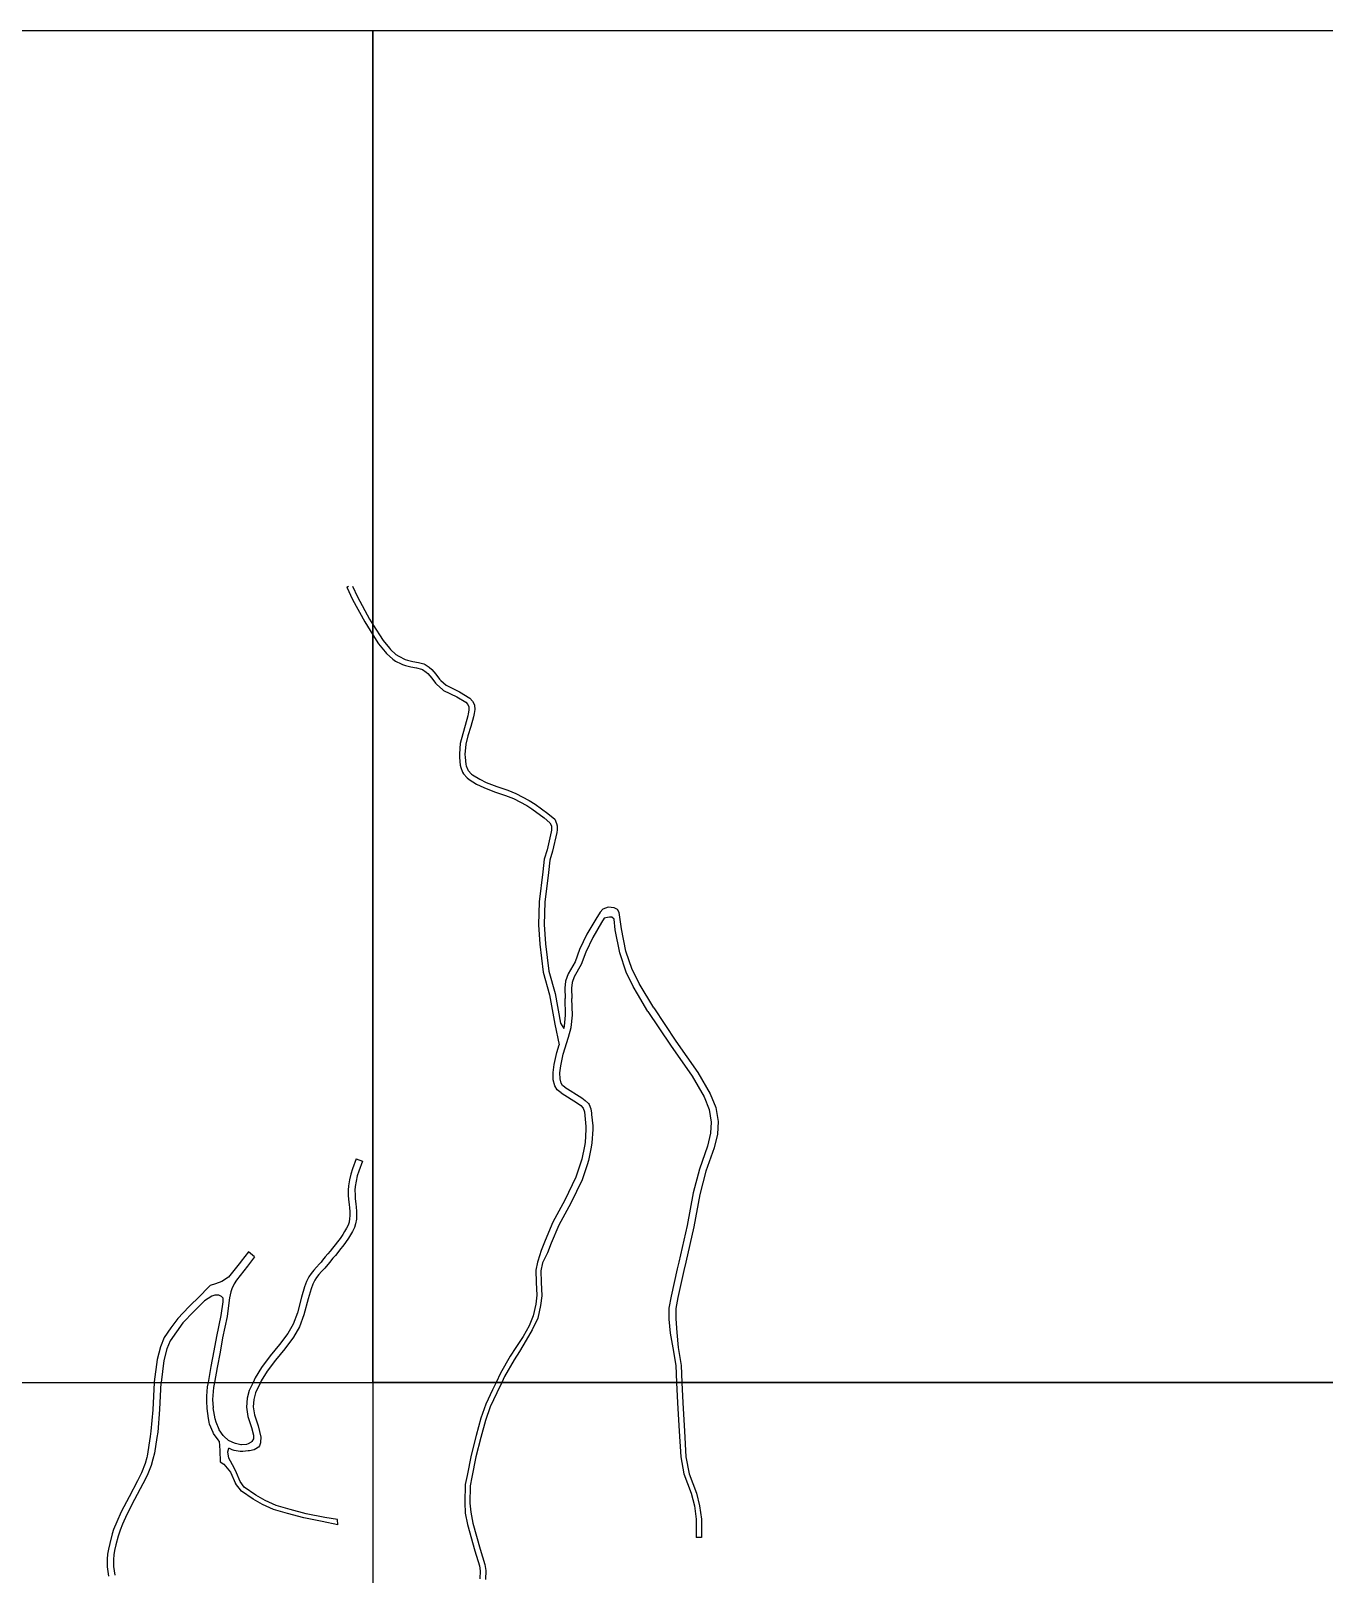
# Model space of a CAD drawing. Header units: metres. Extents: x -4000 to -800, y -99000 to -96000.
# Drawn here: x -3352 to -2778, y -97885 to -97200 of the extents above; entities that cross this region are included whole.
import ezdxf

# ---------------------------------------------------------------- set-up
doc = ezdxf.new("R2010")
doc.units = ezdxf.units.M
doc.header["$LTSCALE"] = 2.5
doc.layers.add('図郭', color=7, linetype='Continuous')
doc.layers.add('道路', color=7, linetype='Continuous')

msp = doc.modelspace()

# ---------------------------------------------------------------- linework, layer by layer
at = {"layer": '図郭'}
for points in [[(-4000, -97800), (-3200, -97800), (-3200, -97200), (-4000, -97200)], [(-3200, -97800), (-2400, -97800), (-2400, -97200), (-3200, -97200)], [(-4000, -97800), (-3200, -97800), (-3200, -98400), (-4000, -98400)], [(-3200, -98400), (-2400, -98400), (-2400, -97800), (-3200, -97800)]]:
    msp.add_lwpolyline(points, close=True, dxfattribs=at)
at = {"layer": '道路'}
for points in [[(-3211.64, -97446.9), (-3210.92, -97446.57)], [(-3211.64, -97446.9), (-3209.13, -97452.37), (-3203.64, -97462.38), (-3200, -97468.19)], [(-3209.05, -97446.57), (-3206.9, -97451.25), (-3201.48, -97461.11), (-3200, -97463.48)], [(-3200, -97463.48), (-3195.5, -97470.66), (-3192.69, -97474.1), (-3192.16, -97474.65), (-3189.78, -97476.8), (-3188.59, -97477.64), (-3185.75, -97479.04), (-3184.73, -97479.41), (-3182.32, -97479.97), (-3179.85, -97480.36), (-3177.46, -97480.97), (-3176.84, -97481.23), (-3175.04, -97482.44), (-3173.91, -97483.49), (-3172.15, -97485.61), (-3170.49, -97487.82), (-3169.89, -97488.47), (-3167.56, -97490.46), (-3167.26, -97490.66), (-3161.57, -97493.4), (-3156.99, -97496.17), (-3155.76, -97497.54), (-3154.92, -97499.14), (-3154.85, -97499.39), (-3154.75, -97501.21), (-3155.07, -97503.06), (-3155.38, -97504.49), (-3156.48, -97508.76), (-3157.81, -97512.98), (-3158.74, -97516.72), (-3159.14, -97521.19), (-3159.12, -97522.47), (-3158.71, -97525.69), (-3158.55, -97526.29), (-3157.87, -97528.04), (-3157.67, -97528.36), (-3156.23, -97529.93), (-3155.74, -97530.32), (-3152.62, -97532.25), (-3149.68, -97533.68), (-3144.95, -97535.51), (-3140.13, -97537.14), (-3136.62, -97538.52), (-3130.6, -97541.68), (-3128.05, -97543.25), (-3122.38, -97547.42), (-3119.3, -97550.03), (-3118.44, -97551.86), (-3118.22, -97552.88), (-3118.24, -97554.73), (-3118.4, -97555.88), (-3120.22, -97564.18), (-3121.5, -97568.22), (-3122.02, -97573.6), (-3123.66, -97586.86), (-3123.95, -97596.78), (-3123.45, -97605.26), (-3121.92, -97617.42), (-3119.16, -97627.38), (-3116.8, -97640.52), (-3115.19, -97642.85)], [(-3200, -97468.19), (-3197.53, -97472.14), (-3194.63, -97475.7), (-3193.93, -97476.42), (-3191.13, -97478.92), (-3189.94, -97479.77), (-3187.49, -97481.03), (-3186.9, -97481.29), (-3185.54, -97481.79), (-3183.17, -97482.34), (-3180.75, -97482.72), (-3178.41, -97483.34), (-3177.94, -97483.54), (-3176.36, -97484.64), (-3175.67, -97485.29), (-3173.92, -97487.4), (-3172.26, -97489.6), (-3171.68, -97490.24), (-3169.18, -97492.4), (-3168.62, -97492.78), (-3162.76, -97495.6), (-3158.76, -97498.02), (-3157.83, -97499.12), (-3157.43, -97500.02), (-3157.37, -97501.64), (-3157.68, -97503.27), (-3157.84, -97504.03), (-3161.22, -97516.3), (-3161.65, -97520.97), (-3161.63, -97522.57), (-3161.22, -97526.02), (-3160.98, -97526.98), (-3160.22, -97529.04), (-3159.79, -97529.79), (-3158.16, -97531.6), (-3157.26, -97532.33), (-3154.04, -97534.35), (-3150.73, -97535.95), (-3146, -97537.79), (-3141.18, -97539.41), (-3137.66, -97540.8), (-3131.75, -97543.91), (-3129.4, -97545.36), (-3123.94, -97549.38), (-3121.41, -97551.52), (-3120.8, -97552.98), (-3120.74, -97553.26), (-3120.79, -97554.88), (-3120.88, -97555.53), (-3122.64, -97563.54), (-3123.96, -97567.72), (-3124.51, -97573.32), (-3126.15, -97586.67), (-3126.45, -97596.81), (-3125.94, -97605.49), (-3124.38, -97617.91), (-3121.6, -97627.93), (-3119.25, -97641), (-3117.3, -97650.1)], [(-3075.36, -97633.76), (-3081.84, -97622.88), (-3082.59, -97621.35), (-3084.84, -97616.74), (-3087.65, -97608.61), (-3089.7, -97598.7), (-3090.72, -97591.33), (-3091.37, -97590.01), (-3092.88, -97589.25), (-3095.62, -97589.05), (-3097.89, -97589.89), (-3099.12, -97591.3), (-3101.01, -97594.32), (-3105.09, -97601.01), (-3108.23, -97607.8), (-3110.22, -97613.26), (-3113.36, -97618.64), (-3114.5, -97621.84), (-3114.88, -97624.96), (-3114.72, -97629.64)], [(-3077.94, -97635.29), (-3082.59, -97627.49), (-3084.48, -97624.31), (-3087.62, -97617.89), (-3090.37, -97609.31), (-3092.43, -97599.04), (-3092.96, -97594.38), (-3093.9, -97593.5), (-3094.98, -97593.43), (-3095.93, -97593.56), (-3097.28, -97593.96), (-3098.46, -97595.89), (-3102.44, -97602.42), (-3105.45, -97608.94), (-3107.5, -97614.55), (-3110.62, -97619.9), (-3111.56, -97622.54), (-3111.87, -97625.05), (-3111.73, -97629.54)], [(-3114.8, -97668.94), (-3115.79, -97668.25), (-3116.48, -97667.15), (-3116.94, -97665.28), (-3117.01, -97662.64), (-3116.57, -97659.4), (-3115.48, -97654.28), (-3113.12, -97646.8), (-3111.99, -97642.44), (-3111.46, -97637.01), (-3111.73, -97629.54)], [(-3115.19, -97642.85), (-3114.95, -97641.91), (-3114.46, -97636.91), (-3114.72, -97629.64)], [(-3077.94, -97635.29), (-3067.95, -97650.26), (-3058.26, -97664.09), (-3052.95, -97673.19), (-3050.69, -97678.8), (-3049.77, -97684.41), (-3050.06, -97689.35), (-3051.41, -97695.08), (-3055.04, -97705.35), (-3057.8, -97715.89), (-3060.47, -97730.3), (-3064.21, -97746.56)], [(-3075.36, -97633.76), (-3065.46, -97648.58), (-3055.73, -97662.47), (-3050.24, -97671.87), (-3047.79, -97677.99), (-3046.76, -97684.25), (-3047.08, -97689.78), (-3048.53, -97695.93), (-3052.17, -97706.24), (-3054.87, -97716.54), (-3057.53, -97730.91), (-3061.13, -97746.56)], [(-3116.39, -97671.49), (-3118.15, -97670.13), (-3119.28, -97668.33), (-3119.93, -97665.69), (-3120.01, -97662.48), (-3119.53, -97658.89), (-3118.38, -97653.51), (-3117.3, -97650.1)], [(-3114.8, -97668.94), (-3107.28, -97673.63), (-3105.71, -97674.83), (-3104.33, -97676.21), (-3104, -97676.7), (-3103.32, -97678.5), (-3102.99, -97680.43), (-3102.9, -97681.03), (-3102.44, -97686.13), (-3102.43, -97687.71), (-3102.84, -97693.7), (-3103.1, -97695.54), (-3104.37, -97701.5), (-3104.89, -97703.42), (-3107.12, -97710.07), (-3112.16, -97720.41), (-3117.44, -97730.16), (-3120.83, -97738.23), (-3122.54, -97742.5)], [(-3116.39, -97671.49), (-3109.12, -97676.02), (-3107.77, -97677.06), (-3106.69, -97678.29), (-3106.13, -97679.85), (-3105.87, -97681.51), (-3105.45, -97686.42), (-3105.44, -97687.69), (-3105.85, -97693.5), (-3106.08, -97695.08), (-3107.32, -97700.9), (-3107.78, -97702.61), (-3109.9, -97708.93), (-3114.82, -97719.03), (-3120.15, -97728.87), (-3123.6, -97737.07), (-3125.32, -97741.38)], [(-3207.43, -97700.75), (-3209.05, -97705.18), (-3209.85, -97707.53), (-3210.47, -97710.13), (-3210.9, -97712.71), (-3210.99, -97714.63), (-3210.98, -97716.91), (-3210.82, -97718.75), (-3210.58, -97720.97), (-3210.43, -97722.49), (-3210.32, -97724.16), (-3210.3, -97726.06), (-3210.37, -97727.26), (-3210.63, -97728.83), (-3211.06, -97730.14), (-3211.79, -97731.59), (-3212.6, -97732.98), (-3213.46, -97734.32), (-3214.64, -97736.16), (-3215.8, -97737.64), (-3216.79, -97738.95), (-3217.92, -97740.41), (-3219, -97741.73), (-3220.03, -97742.96), (-3221.2, -97744.28), (-3222.44, -97745.81), (-3223.05, -97746.56)], [(-3204.61, -97701.78), (-3206.22, -97706.18), (-3206.97, -97708.36), (-3207.53, -97710.72), (-3207.91, -97713.03), (-3207.99, -97714.69), (-3207.98, -97716.78), (-3207.84, -97718.46), (-3207.59, -97720.66), (-3207.44, -97722.25), (-3207.32, -97724.04), (-3207.3, -97726.12), (-3207.38, -97727.6), (-3207.71, -97729.55), (-3208.28, -97731.29), (-3209.15, -97733.02), (-3210.04, -97734.54), (-3210.93, -97735.94), (-3212.19, -97737.9), (-3213.42, -97739.47), (-3214.41, -97740.77), (-3215.57, -97742.28), (-3216.7, -97743.65), (-3217.76, -97744.92), (-3218.91, -97746.22), (-3219.19, -97746.56)], [(-3207.43, -97700.75), (-3204.61, -97701.78)], [(-3255.29, -97742.01), (-3258.5, -97746.2), (-3258.78, -97746.56)], [(-3252.56, -97744.24), (-3255.29, -97742.01)], [(-3252.56, -97744.24), (-3254.34, -97746.56)], [(-3125.32, -97741.38), (-3126.85, -97746.15), (-3126.93, -97746.56)], [(-3122.54, -97742.5), (-3124.54, -97746.56)], [(-3254.34, -97746.56), (-3255.77, -97748.43), (-3260.62, -97754.55), (-3261.7, -97756.2), (-3262.66, -97758.45), (-3263.11, -97759.73), (-3263.7, -97762.51), (-3263.97, -97764.69), (-3264.79, -97770.78), (-3266.75, -97780.15), (-3267.86, -97786.6), (-3269.26, -97793.46), (-3270.39, -97800)], [(-3258.78, -97746.56), (-3264.16, -97753.35), (-3267.09, -97755.26), (-3269.92, -97756.22)], [(-3223.05, -97746.56), (-3223.68, -97747.32), (-3225.09, -97748.83), (-3226.29, -97750.23), (-3227.43, -97751.62), (-3228.45, -97753.11), (-3229.55, -97755.27), (-3230.36, -97757.59), (-3231.76, -97762.22)], [(-3219.19, -97746.56), (-3220.12, -97747.71), (-3221.43, -97749.3), (-3222.85, -97750.83), (-3224, -97752.17), (-3225.04, -97753.42), (-3225.86, -97754.64), (-3226.78, -97756.45), (-3227.51, -97758.52), (-3228.85, -97762.96)], [(-3126.93, -97746.56), (-3127.68, -97750.15), (-3127.47, -97755.65), (-3127.25, -97761.26), (-3127.71, -97765.25), (-3128.92, -97770.38), (-3130.7, -97774.95), (-3133.34, -97779.62), (-3136.64, -97784.48), (-3139.13, -97788.33), (-3143.42, -97795.91), (-3145.36, -97800)], [(-3124.54, -97746.56), (-3124.74, -97746.97), (-3125.49, -97750.54), (-3125.29, -97755.56), (-3125.06, -97761.51), (-3125.56, -97765.91), (-3126.86, -97771.42), (-3129.34, -97776.63), (-3131.97, -97781.27), (-3134.95, -97786.27), (-3137.38, -97790.02), (-3141.57, -97797.43), (-3142.79, -97800)], [(-3064.21, -97746.56), (-3064.92, -97749.64), (-3067.62, -97761.78), (-3068.57, -97766.98), (-3068.59, -97771.92), (-3068.07, -97778.2), (-3066.89, -97784.61)], [(-3061.13, -97746.56), (-3061.99, -97750.3), (-3064.68, -97762.38), (-3065.57, -97767.26), (-3065.59, -97771.81), (-3065.1, -97777.8), (-3064.42, -97784.52)], [(-3269.92, -97756.22), (-3272.23, -97757.05), (-3273.45, -97758.14), (-3276.76, -97761.52), (-3281.71, -97766.42), (-3286.7, -97771.65), (-3289.76, -97775.84), (-3292.69, -97780.14), (-3294.4, -97784.15), (-3295.8, -97789.78), (-3297.12, -97799.68), (-3297.13, -97800)], [(-3273.1, -97800), (-3271.86, -97792.9), (-3270.47, -97786.05), (-3269.36, -97779.59), (-3267.41, -97770.27), (-3266.59, -97764.19), (-3266.59, -97762.57), (-3267.26, -97761.81), (-3268.4, -97761.25), (-3270.21, -97761.26), (-3271.63, -97761.65), (-3274.85, -97763.85), (-3279.57, -97768.52), (-3284.39, -97773.58), (-3287.31, -97777.58), (-3290.05, -97781.58), (-3291.55, -97785.11), (-3292.85, -97790.34), (-3294.13, -97800)], [(-3231.76, -97762.22), (-3233.53, -97769.16), (-3235.41, -97774.11), (-3237.76, -97778.3), (-3241.53, -97783.16), (-3245.69, -97788.22), (-3249.55, -97793.37), (-3252.28, -97797.94), (-3253.25, -97800)], [(-3228.85, -97762.96), (-3230.67, -97770.07), (-3232.68, -97775.38), (-3235.25, -97779.96), (-3239.19, -97785.04), (-3243.33, -97790.07), (-3247.06, -97795.04), (-3249.63, -97799.34), (-3249.94, -97800)], [(-3066.89, -97784.61), (-3065.51, -97792.57), (-3065.18, -97800)], [(-3064.42, -97784.52), (-3063.21, -97792.56), (-3062.87, -97800)], [(-3297.13, -97800), (-3297.77, -97812.21)], [(-3294.13, -97800), (-3294.14, -97800.03), (-3294.85, -97811.99)], [(-3273.58, -97811.52), (-3273.82, -97808.4), (-3273.77, -97806.13), (-3273.43, -97801.93), (-3273.1, -97800)], [(-3270.39, -97800), (-3270.8, -97802.31), (-3271.21, -97807.54), (-3270.93, -97811.3)], [(-3253.25, -97800), (-3254.92, -97803.55), (-3255.94, -97807.07), (-3256.21, -97810.97), (-3255.53, -97815.15), (-3253.89, -97820.08), (-3253.02, -97823.49), (-3253.06, -97824.83), (-3253.11, -97825.01), (-3253.79, -97826.28), (-3254.05, -97826.54), (-3255.35, -97827.26), (-3256.13, -97827.5), (-3258.39, -97827.72), (-3258.7, -97827.7), (-3261.03, -97827.19), (-3261.45, -97827.05), (-3263.86, -97825.9), (-3264.12, -97825.73), (-3266.21, -97823.88), (-3266.5, -97823.55), (-3268.25, -97821.03), (-3268.31, -97820.9), (-3269.61, -97817.66), (-3270.05, -97816.16), (-3270.93, -97811.3)], [(-3249.94, -97800), (-3252.1, -97804.62), (-3252.97, -97807.6), (-3253.19, -97810.83), (-3252.61, -97814.43), (-3251.01, -97819.24), (-3249.78, -97824.35), (-3249.91, -97826.59), (-3249.97, -97826.87), (-3250.44, -97828.18), (-3250.84, -97828.77), (-3251.97, -97829.55), (-3252.74, -97829.87), (-3254.81, -97830.36), (-3255.36, -97830.45), (-3257.79, -97830.74), (-3258.93, -97830.73), (-3261.58, -97830.19), (-3262.47, -97829.89), (-3264.07, -97829.15)], [(-3145.36, -97800), (-3146.89, -97803.24), (-3149.9, -97809.62), (-3152.15, -97815.9), (-3154.2, -97823.6), (-3156.44, -97832.26), (-3158.2, -97841.38), (-3159.04, -97845.38), (-3159.19, -97853.36), (-3159.03, -97858.03)], [(-3142.79, -97800), (-3145.01, -97804.69), (-3147.94, -97810.91), (-3150.1, -97816.93), (-3152.12, -97824.53), (-3154.33, -97833.05), (-3156.07, -97842.11), (-3156.86, -97845.86), (-3157.01, -97853.6), (-3156.58, -97857.56)], [(-3065.18, -97800), (-3064.77, -97809.09), (-3064.04, -97821.72), (-3063.31, -97833), (-3061.93, -97840.65), (-3058.67, -97849.23), (-3057.3, -97854.87), (-3056.47, -97860.77), (-3056.44, -97868.9)], [(-3062.87, -97800), (-3062.46, -97809.08), (-3061.73, -97821.71), (-3061.01, -97832.99), (-3059.63, -97840.64), (-3056.37, -97849.22), (-3055, -97854.86), (-3054.17, -97860.76), (-3054.13, -97868.88)], [(-3297.77, -97812.21), (-3298.59, -97821.71), (-3298.91, -97823.99), (-3300.26, -97832.81), (-3300.4, -97833.33), (-3301.19, -97835.99), (-3302.83, -97840.19), (-3304.62, -97843.71), (-3308.32, -97850.73), (-3311.8, -97857.47), (-3313.79, -97861.83), (-3315.16, -97865.31), (-3315.81, -97867.28), (-3316.85, -97871.52), (-3317.47, -97874.05), (-3317.83, -97876.19), (-3318.02, -97878.53), (-3317.98, -97881.86), (-3317.44, -97886.02)], [(-3294.85, -97811.99), (-3295.61, -97822.06), (-3295.94, -97824.44), (-3297.02, -97831.47), (-3297.72, -97834.08), (-3298.55, -97836.89), (-3300.28, -97841.33), (-3302.15, -97844.99), (-3305.84, -97852.02), (-3309.3, -97858.69), (-3311.22, -97862.92), (-3312.29, -97865.62), (-3313.18, -97868.27), (-3314.15, -97872.18), (-3314.76, -97874.69), (-3315.06, -97876.57), (-3315.23, -97878.62), (-3315.19, -97881.67), (-3314.7, -97885.52)], [(-3268.29, -97826.08), (-3268.78, -97825.54), (-3270.75, -97822.76), (-3271, -97822.29), (-3272.53, -97818.49), (-3272.76, -97817.66), (-3273.05, -97816.04), (-3273.58, -97811.52)], [(-3268.29, -97826.08), (-3267.99, -97830.21), (-3267.87, -97835.25), (-3266.16, -97836.28), (-3263.2, -97839.88), (-3261.08, -97844.9)], [(-3215.73, -97860.84), (-3221.43, -97859.92), (-3229.6, -97858.34), (-3236.82, -97856.47), (-3243, -97854.6), (-3247.85, -97852.44), (-3252.04, -97850.09), (-3257.18, -97846.5), (-3259, -97844.04), (-3260.63, -97840.15), (-3261.69, -97837.88), (-3264.08, -97833.61), (-3264.38, -97830.86), (-3264.07, -97829.15)], [(-3215.58, -97863.26), (-3222.58, -97861.69), (-3230.75, -97860.11), (-3237.97, -97858.25), (-3244.15, -97856.37), (-3249, -97854.21), (-3253.19, -97851.86), (-3258.33, -97848.27), (-3261.08, -97844.9)], [(-3215.58, -97863.26), (-3215.73, -97860.84)], [(-3159.03, -97858.03), (-3158.06, -97863.06), (-3154.78, -97874.73), (-3152.75, -97881.46), (-3152.36, -97883.65), (-3152.54, -97887.16)], [(-3156.58, -97857.56), (-3155.62, -97862.49), (-3152.37, -97874.04), (-3150.32, -97880.88), (-3149.85, -97883.49), (-3150.05, -97887.56)], [(-3054.13, -97868.88), (-3056.44, -97868.9)]]:
    msp.add_lwpolyline(points, dxfattribs=at)

doc.saveas('drawing.dxf')
